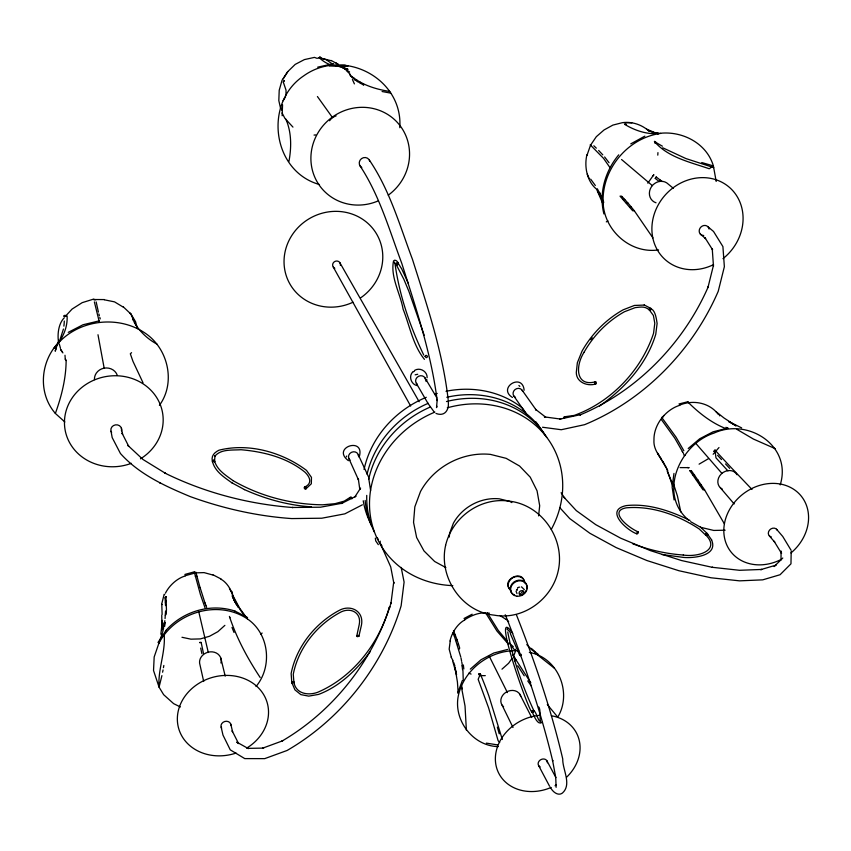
<?xml version="1.0" encoding="UTF-8"?>
<svg xmlns="http://www.w3.org/2000/svg" width="851" height="851" viewBox="0 0 851 851"><rect width="100%" height="100%" fill="white"/><g stroke="black" fill="none" stroke-linecap="round" stroke-linejoin="round"><path stroke-width="1.28" d="M781.005 559.947L781.08 551.044L781.548 553.395L774.091 541.247L774.75 542.151L769.336 535.875M164.222 635.016C165.519 652.738 157.712 669.716 159.063 687.151L163.647 694.682L173.647 703.66L180.423 706.968M64.995 355.271L65.261 359.143L66.133 360.547C66.027 378.674 61.463 396.47 55.368 413.437L64.867 421.979M463.263 680.566L462.923 670.226M282.138 115.757L282.564 104.801M397.13 265.012L396.098 263.767L397.928 262.97L401.768 269.012L408.32 283.372M165.062 618.549L165.551 611.061M399.8 127.703C403.268 78.196 343.347 47.369 303.807 75.792C263.353 102.631 272.001 171.306 319.487 184.539M657.791 155.137L657.94 152.627M542.161 722.403C537.087 725.988 533.63 714.117 531.843 711.468C535.268 706.511 538.023 721.85 539.8 720.733M214.463 461.742L215.026 455.71L214.824 456.274M283.223 78.845L287.766 71.622L295.201 64.399L304.381 59.602L314.476 57.389C319.306 59.857 318.434 56.57 320.753 57.357M451.296 657.089L449.168 649.164L450.211 641.016M212.388 461.242C210.974 455.796 214.526 452.381 219.005 450.19C248.822 442.711 282.277 452.2 306.52 470.401L311.466 477.368L311.338 483.772L305.839 488.931L304.796 488.985L304.211 487.985A1.394 1.276 48.9 0 1 304.467 487.134C312.243 483.815 310.53 477.688 305.19 472.369C287.276 457.604 263.714 451.7 240.993 449.732C231.398 450.339 220.579 448.956 214.633 456.498M104.375 299.807L114.523 301.86L123.204 307.094M515.227 650.824L515.366 649.239M449.275 537.055L449.615 533.237L453.413 523.163C462.316 506.983 480.836 497.058 499.239 498.814L509.643 501.345L511.845 502.59M390.045 606.848L389.311 607.231L389.673 608.008M688.842 467.784L687.427 467.497M448.126 400.853C449.647 409.416 445.052 417.022 435.999 413.448M538.598 515.887L539.683 505.664L537.066 490.825L530.237 477.166L519.578 466.04L506.164 458.338L490.442 454.391C462.327 451.551 433.957 466.742 420.49 491.538L414.831 506.834L413.543 522.365L416.639 537.524L423.979 550.916L434.648 561.49L445.881 567.585M622.432 197.241L621.602 196.155L620.017 196.145L632.708 210.782L634.314 210.771L652.919 237.908M596.987 189.496C587.179 182.05 583.999 166.902 586.913 154.776L587.371 154.893M214.58 461.455L214.08 460.253L212.59 460.678A1.404 1.298 2.8 0 0 212.399 461.54C212.782 464.252 212.58 457.838 214.59 461.04A1.404 1.298 2.8 0 1 214.537 461.636M286.01 95.248L286.021 90.121L283.298 82.09L284.245 80.59L283.298 82.09M665.429 466.103C660.94 457.498 653.164 450.232 653.962 440.052C653.589 424.585 665.844 409.533 679.821 405.278M673.971 473.454L672.13 487.049L674.088 499.941M164.403 623.794L164.828 620.656M479.326 675.492L480.943 675.492L480.336 674.098L478.879 673.875L479.049 674.471M160.85 634.24L162.403 620.368L161.935 629.868L161.754 615.252M349.974 498.122L351.314 497.069L351.867 498.846M780.197 484.9C792.451 445.924 747.986 417.384 714.01 433.095C679.726 444.052 657.536 494.08 688.597 520.11M163.445 667.705L163.839 665.461M288.968 161.307C291.542 147.244 291.648 132.118 285.723 118.842M164.551 626.602L165.307 622.485M163.254 627.102L164.041 622.794M331.145 60.698L319.689 57.889M292.35 683.385A1.33 1.096 -6.4 0 1 291.946 683.013C291.319 681.906 293.223 681.098 293.85 682.077C295.744 693.608 307.679 695.841 317.497 692.363C352.75 677.385 378.982 643.643 389.311 607.231M293.999 682.97L293.978 682.3M162.605 672.216L163.062 669.95M63.431 329.05L59.995 339.709M370.419 651.302C357.037 669.482 340.102 686.31 318.625 694.395L308.732 696.129L300.839 694.618L294.946 689.874L291.861 682.672L293.244 681.789A1.33 1.096 -6.4 0 1 293.903 682.279L293.265 674.279C298.329 648.228 316.625 625.177 339.794 612.624C349.857 606.742 361.707 612.146 359.239 624.496L356.739 636.133A1.351 0.894 13 0 0 357.367 636.665L358.867 636.346L361.484 624.974C364.111 610.731 350.112 604.019 338.719 610.667L338.538 610.752C314.955 623.549 296.318 647.015 291.138 673.545L291.808 682.545M161.913 675.62L159.063 687.151L153.531 670.514L154.18 656.961L162.413 632.963M162.69 631.974L163.637 627.921M713.489 265.235L707.936 287.564L708.277 286.702C683.619 343.261 637.059 391.173 579.903 414.99L580.786 414.607L559.692 419.149L560.82 419.096L544.374 416.884L545.544 417.203M398.417 264.193C398.662 262.193 395.119 258.608 393.556 260.927C390.152 276.841 400.395 293.616 403.097 309.168C409.725 325.837 412.905 345.155 424.426 359.345M213.016 575.063L204.08 572.617L194.517 572.904L200.389 594.392L205.07 607.944M281.468 110.119L282.064 107.981M436.946 406.257L436.531 407.608L437.233 399.225L437.18 400.566C431.287 353.548 416.001 308.307 401.757 263.299C389.407 230.206 379.525 195.326 359.877 165.605M58.645 340.347L55.198 351.186L56.336 347.687M485.293 675.641L480.889 675.641M450.009 640.963C451.881 632.453 457.604 623.709 464.837 619.911M457.71 693.129L462.327 680.545M513.632 656.121L515.749 650.462M356.643 635.729L358.154 635.41A1.351 0.894 13 0 1 358.782 635.942L358.867 636.346M587.147 154.85L590.52 145.223L596.328 136.681L604.072 129.937L612.89 125.097L622.358 122.682C631.304 121.374 641.08 124.32 648.207 130.437M506.09 619.422L499.973 615.539M360.101 489.304L360.579 488.102L354.878 496.878L355.984 496.218L341.453 503.526L342.559 503.164L320.476 507.207L292.361 507.483L293.031 507.526C248.641 504.196 204.878 492.782 164.903 473.092L165.615 473.422L142.968 459.476L127.873 445.403L128.714 446.296L122.033 433.148L122.597 434.308L121.427 428.255M359.133 457.2C365.813 436.084 330.656 447.339 348.431 460.689M346.314 456.934L346.708 456.019M426.053 381.514L426.862 379.652M285.596 96.759L283.096 100.705M707.415 534.928C708.479 533.088 705.256 533.013 705.617 534.843C720.627 549.576 699.745 557.448 683.279 555.043L683.449 555.043C666.088 553.82 648.941 549.906 632.665 543.757M680.055 467.603L688.959 467.635M220.909 579.169C226.845 582.339 232.249 590.605 233.11 598.168M398.3 264.353L398.481 263.608M58.24 342.857C40.305 361.888 37.731 393.13 55.368 413.437M165.434 593.19C169.402 585.222 177.423 578.212 185.305 575.925M165.53 605.614L165.083 597.891L165.966 596.562M651.355 309.392L651.217 308.849A1.372 1.223 -60.3 0 0 650.6 308.285L649.228 309.264L650.504 310.434M157.988 642.473L166.158 630.229M158.701 643.654C174.423 612.465 218.016 599.03 247.471 618.964C269.267 633.804 272.671 666.62 256.023 686.523M660.131 180.018L659.153 181.476L655.259 178.433L656.227 176.987L662.174 181.582M165.083 597.891L165.966 596.572L166.456 609.752L166.253 614.05L165.349 615.358M159.414 405.342C175.859 382.886 168.328 349.208 145.861 333.635C117.364 313.615 74.356 319.944 53.89 348.538C62.08 339.687 67.803 328.273 67.101 315.966L65.24 316.529M165.413 602.317L166.307 601.008M655.259 142.628L654.781 143.064L654.855 141.436M618.73 154.839C605.167 171.062 598.689 193.166 603.902 213.931M652.526 176.285L653.855 174.923M653.685 174.902L647.802 183.156M655.249 178.423L656.227 176.987M501.984 669.163L508.632 663.248L512.068 658.355M460.731 656.866L454.402 636.271L455.264 635.048L453.477 630.591M456.04 640.686L456.913 639.463L455.264 635.048M457.519 645.069L458.391 643.845L456.913 639.463M458.838 649.409L459.721 648.185L458.391 643.845M663.865 415.458L661.27 419.405L674.79 438.169L682.523 451.7M713.138 454.264L718.989 447.552M412.884 371.802C408.299 376.131 411.097 384.556 417.203 385.609M649.473 308.605L649.302 309.881L653.387 315.466L654.791 323.22L653.547 333.337C641.314 370.398 611.029 402.183 574.223 415.405L564.192 416.841L563.809 418.277M350.601 76.356L350.197 74.282L346.389 70.601M519.77 594.626L522.993 591.083C525.461 593.158 521.206 596.689 519.376 594.232A2.436 2.117 -29.4 0 1 522.993 591.083M135.139 323.731L130.639 313.487L135.586 321.752L137.373 328.646M480.124 674.396L480.336 674.098A561.171 139.511 -89.1 0 1 488.889 696.012L502.335 739.508M95.748 299.765L93.929 299.754L93.812 299.041L82.185 302.658L72.08 309.073L65.367 316.317M292.957 127.107L286.064 119.629M774.123 566.564L782.792 558.022M507.707 628.729C504.824 628.932 511.1 630.665 510.6 634.24L519.748 655.398L520.461 655.61A1.319 0.67 -22.1 0 0 521.312 655.334M713.84 451.2L715.01 450.902C716.276 449.158 712.287 453.519 714.989 450.094A561.032 35.019 41.8 0 0 730.849 467.252L752.007 489.453M305.839 488.931L306.052 488.729A1.394 1.276 48.9 0 0 306.307 487.889L305.722 486.889L304.679 486.942M166.222 630.144C183.071 611.284 210.761 603.019 234.95 611.071M224.877 625.357L217.888 631.665L209.527 636.261L200.336 638.91L190.943 639.165L181.976 637.282M470.284 669.152L481.006 659.759L493.761 653.025L507.653 649.43M329.177 64.272L327.082 63.325A848.436 148.457 -78.3 0 1 319.168 57.634L319.976 56.932M688.225 448.498L699.713 438.765L713.085 431.819L727.424 428.149M555.043 785.76L556.033 784.92M656.121 143.542L655.653 142.021L654.462 141.468C667.588 157.339 690.438 162.211 709.213 168.753L713.383 165.902C706.511 142.489 680.587 129.831 657.344 133.681M471.082 674.077L468.763 673.173M599.508 406.055C624.634 388.439 646.803 364.132 655.759 334.262L657.11 323.497C656.472 319.55 655.398 308.615 649.568 308.498M362.388 504.813L344.857 513.844L321.795 518.216L291.723 518.578C256.97 516.153 222.834 508.419 190.113 496.548C164.849 485.995 139.064 474.262 120.448 453.509L112.183 437.595L111.045 431.287M350.527 497.133L344.219 501.143L334.911 503.696L322.752 504.803C291.436 504.483 260.055 496.239 232.908 480.549L233.078 480.645C225.441 475.081 216.814 469.816 214.473 460.604M630.761 143.872L644.856 136.149M606.295 221.877L607.976 220.952M260.576 633.952L262.182 633.07M464.05 618.486L472.167 614.209M464.71 619.73C471.167 615.688 478.081 612.518 485.964 612.943M774.995 565.702L776.08 565.128L760.688 569.649L761.773 569.447L739.54 570.298L712.127 567.287L712.712 567.415L681.619 560.564L650.334 550.597L620.634 538.162L595.743 524.652L576.329 510.643L564 497.303L564.756 498.154L561.117 492.729M68.261 332.347L83.004 324.752L99.301 320.848M354.399 83.887L352.42 79.473M540.693 721.254C539.46 725.169 541.055 708.319 538.704 707M414.522 370.451C419.798 366.962 427.457 371.376 427.138 377.695M595.179 381.695L594.636 383.28A1.383 1.128 87.7 0 0 595.243 383.886L596.157 383.705L596.274 382.354A1.383 1.128 87.8 0 0 595.679 381.748C575.999 387.131 574.904 366.675 584.063 352.25L583.999 352.378C593.519 335.485 607.529 321.178 624.485 311.721L635.186 307.636C640.76 307.051 644.941 305.881 649.717 310.264M184.88 574.436L194.294 571.851M185.231 575.712L194.549 573.148M417.703 374.28L415.139 374.823M660.599 133.416C628.655 137.819 603.359 167.402 603.072 199.485C602.263 228.685 629.304 254.226 658.557 249.907M678.97 403.98L688.129 401.661M679.747 405.076C692.778 399.64 709.277 402.406 718.233 414.32M533.151 712.191L531.832 711.713M317.678 67.155L333.709 63.623M517.302 589.775L516.504 589.881L517.312 589.913M650.547 310.402L649.973 310.392A1.372 1.223 -60.3 0 1 649.345 309.828M201.155 642.452L199.549 642.537L201.155 642.452L203.485 653.44M706.947 533.439L705.936 534.034A1.298 1.021 -45.3 0 0 705.702 534.832L706.766 535.47L705.692 535.088M704.564 489.814L703.032 489.878L689.821 470.667L691.352 470.635L704.564 489.814L724.414 523.908M595.743 383.95C587.552 386.609 576.318 382.386 576.297 372.493L577.35 362.739L582.052 351.101C591.732 333.954 605.955 319.423 623.166 309.807L634.42 305.445L644.43 305.073M699.713 484.793L701.245 484.74M696.405 479.9L697.937 479.847M693.108 475.188L694.639 475.145M194.294 572.255L195.921 572.212M195.336 576.34L196.964 576.297L200.059 587.647M725.137 530.205L713.734 530.439L700.703 527.333L690.587 521.652M247.269 748.38L263.672 748.103L262.565 748.189L282.723 740.785L281.862 741.157C333.688 710.947 373.504 660.099 391.066 602.806L390.917 603.699L393.694 582.275L393.875 583.35L390.726 566.926L380.323 543.47M518.706 650.77C491.835 649.09 465.071 667.971 458.646 694.331C452.519 719.244 472.443 746.104 498.239 746.614M689.81 470.656L691.352 470.635M654.876 132.777L658.142 132.735M487.112 613.167L489.346 613.145M629.517 206.804L631.112 206.793L634.314 210.771M626.325 203.027L627.921 203.027L631.112 206.793M623.166 199.485L624.751 199.485L627.921 203.027M93.897 299.52L104.407 299.573M624.017 122.704L631.814 122.842M624.708 124.374L626.336 124.406L624.708 124.374C633.57 129.735 643.643 133.447 654.068 133.713M315.742 134.915L314.04 135.075M311.487 506.856C288.351 505.388 265.629 499.111 244.514 489.633L244.397 489.57M329.369 65.931L343.251 66.612L347.953 66.133L344.953 65.272L335.709 65.953M564.415 416.777L565.479 417.543M542.512 427.245L561.298 429.723L584.584 424.681C644.207 400.172 692.778 350.24 718.233 291.287L724.361 266.725L722.914 246.588L713.542 231.483L708.011 226.823M338.719 66.176L340.964 66.516M58.304 340.421C57.464 332.815 58.889 323.029 64.336 317.721M486.357 743.125L497.665 744.912M389.832 91.451C376.185 89.398 362.388 85.121 351.537 76.271L352.335 77.845M390.715 93.131L382.099 91.514M162.211 604.54L161.616 604.316L164.169 594.264L164.732 594.647M229.398 616.39L230.015 617.73M661.897 554.49L683.236 557.384C692.948 558.405 718.787 556.15 711.5 539.736M529.343 652.43C557.916 657.302 572.521 692.682 557.756 717.127L548.65 706.202M396.896 264.969L396.066 264.31M713.734 167.583L685.927 158.573L662.727 147.787M652.089 131.809L648.388 130.756L658.344 133.83M319.168 57.634L326.167 59.676L332.23 63.868M701.735 162.541L713.383 165.902L716.191 181.454M337.666 66.006L348.027 69.378L342.91 67.357M725.871 427.34L728.318 428.244M775.218 448.658L753.412 439.052L736.934 429.361M654.355 132.458L646.728 129.171M394.3 262.331L393.779 262.034L396.3 264.672M724.903 428.213C710.798 422.426 698.671 412.756 687.938 402.097M741.657 427.893L728.584 421.468L735.977 425.83M159.775 483.006L160.488 483.325M690.023 520.472C670.386 510.855 648.451 503.249 626.304 505.59C603.816 510.196 627.283 530.694 636.942 533.875L638.027 533.258A1.33 0.777 -57.6 0 0 638.314 532.449L638.144 531.875C627.176 527.141 608.582 510.919 626.24 507.834C651.994 505.6 677.917 514.94 699.214 528.971L706 535.428M638.144 531.875L637.059 532.492A1.33 0.766 -57.6 0 0 636.771 533.3L636.942 533.875M521.482 586.828L524.365 589.669M590.743 145.351L603.582 158.403L609.965 167.594M235.046 611.114L247.577 617.56M644.186 304.945L650.845 308.413M213.09 574.851L221.037 578.978M452.923 632.931L454.402 636.271M351.537 76.271L354.91 79.845L363.717 85.143L362.888 83.526M707.064 533.46L711.649 539.949M212.59 461.987C215.186 471.624 224.185 477.262 231.77 482.74L231.929 482.825M231.77 482.74L244.514 489.633M331.199 60.464L338.113 64.282M248.439 748.646L236.748 742.093L238.61 743.593L232.11 730.786L232.61 731.828L230.781 724.158M341.4 66.676L347.059 70.356M683.566 454.742L684.959 455.551M157.041 344.187C147.68 339.081 139.585 331.571 134.277 322.284M735.913 425.777L724.041 418.011L716.116 411.735M534.013 711.213L533.12 710.553A1.276 0.968 -25.3 0 0 532.3 710.851L531.832 711.681M378.333 544.672L375.716 540.885L375.334 538.109M341.74 66.686L344.655 68.559L342.496 67.133M716.116 451.275L714.989 450.094L715.968 457.849L727.935 470.869M335.996 62.889L338.166 64.304M341.517 66.708L349.601 72.005M512.451 397.46C497.037 387.907 522.482 372.227 524.142 390.258M554.363 668.216L535.034 652.908M519.567 594.434C521.44 596.349 525.088 593.37 523.184 591.275M398.215 263.108L397.385 262.778A1.425 1.383 -45.9 0 0 396.481 263.097L396.034 264.172M538.555 654.61L530.886 648.451M545.576 417.075L535.513 409.31L536.321 410.225L522.195 390.301M380.876 544.885L381.737 545.555M673.428 188.379L668.301 184.146A11.467 10.34 -48.3 0 0 651.387 186.858A11.467 10.34 -48.3 0 0 656.015 202.783M621.56 159.509L652.302 185.571M513.291 646.675L509.026 642.877M700.352 234.11L705.607 238.62L704.905 237.599L712.595 249.811L712.244 248.652L713.478 266.352M512.738 633.335C489.623 600.455 529.035 712.617 531.886 711.872L532.715 712.202A1.276 0.968 -25.3 0 0 533.279 712.053M590.222 144.776L590.945 145.447M287.766 71.622L282.053 80.249L279.213 90.259L278.82 100.588L280.532 108.13M700.416 527.046L707.415 533.694M508.59 644.367L496.952 631.027L485.9 613.284M123.342 306.903L130.49 313.657M593.838 145.776L596.317 148.148M518.897 385.471L519.844 386.397M531.269 648.419L535.056 652.143M532.726 650.685L526.801 644.601M510.494 589.807C499.952 580.499 522.748 568.351 524.439 582.382M506.207 619.241L508.664 621.719M598.647 150.457L602.795 154.85M507.334 641.207L498.26 630.41L487.346 612.911M622.453 197.049L624.751 199.485M478.879 673.875L479.581 674.62L480.336 674.098L478.156 679.332L488.623 707.904L498.122 740.71L499.697 742.434M725.531 463.923L729.69 468.39M717.606 455.328L721.499 459.572M559.65 507.494L569.734 518.578L589.86 533.258L616.167 547.597L646.856 560.522L678.981 570.744L711 577.776L739.551 580.85L762.709 579.85L780.069 574.733L790.973 563.819L791.185 551.522M776.527 529.226L782.782 536.513L791.122 550.32M695.82 443.392L721.871 473.326M247.396 618.783L241.62 611.816L234.227 600.476L238.195 607.38M550.289 787.111C552.639 792.217 559.522 797.589 563.947 791.451C571.021 782.718 562.415 768.804 562.745 759.028L562.522 758.007C551.044 709.17 534.811 661.557 516.461 614.911M720.35 487.772L734.168 503.941M131.554 352.676L130.32 353.803L133.001 361.409L143.011 382.748M604.625 156.946L609.029 162.711M246.162 617.23L239.556 608.029L233.163 596.094M547.31 704.437L548.746 706.245M590.658 179.146L595.338 185.507M661.631 417.298L676.066 437.191L683.842 450.732M511.908 646.547L514.568 649.973M708.383 458.721L699.086 464.157M369.355 160.094C389.801 190.103 399.832 225.728 412.48 259.406C427 305.307 442.626 351.484 448.158 399.513M433.936 411.661L428.021 403.48L416.33 383.312M317.423 96.535L332.464 117.544M530.801 682.779L512.717 654.781M527.748 680.938L531.428 686.151M526.216 413.607L522.408 408.118A97.365 86.93 -29.4 0 0 446.009 391.279M513.727 395.843L527.811 416.15M658.982 455.53L657.621 453.179L667.758 470.475M707.372 533.673L707.585 534.12A1.308 1.021 -45.3 0 1 707.319 534.939M524.227 675.8L517.706 665.737M682.257 451.445L683.608 453.498M260.193 677.534C247.832 658.855 237.057 638.963 229.834 617.698M65.261 359.165L66.133 360.547M60.836 349.559L62.921 352.92M60.634 349.57L62.027 351.825M597.849 191.443L601.476 197.666M424.883 377.695L436.765 397.662M396.183 264.555L403.863 279.288L408.916 291.425L424.245 335.432M132.66 319.263L133.511 320.699M136.075 325.199L136.937 326.656M514.089 656.929L515.78 659.812M229.44 588.626L231.578 592.349M339.772 262.544L419.16 401.736M466.38 730.169L465.029 705.99L461.136 685.512M555.905 777.58L546.895 760.762M333.294 267.076L410.65 406.033M451.094 657.121L453.019 660.599M549.523 786.154L538.619 765.549M597.391 188.837L600.891 195.794M596.881 189.901L603.008 204.144M236.174 603.997L232.1 595.923M282.075 112.96L285.074 118.672M516.972 593.604L516.057 591.168M423.745 355.048C409.863 326.146 399.3 294.999 394.938 263.172M359.771 81.877L360.59 83.494M356.846 80.122L357.654 81.728M519.812 694.193L531.715 717.542M354.101 78.249L354.91 79.845M349.974 74.611L350.793 76.228M489.282 656.259L507.419 692.608M502.058 705.085L513.004 727.488M660.376 457.306L660.972 458.551M236.589 604.295L232.642 595.647M665.45 465.965L666.046 467.199M662.993 461.572L663.589 462.806M533.949 710.893C522.344 685.917 512.696 658.217 507.739 631.974M719.106 414.511L719.733 415.862M667.258 471.358L672.737 484.357M358.282 454.753L368.44 476.677M348.708 458.168L358.526 479.953L358.292 478.719L359.803 489.41M587.296 174.178L589.158 178.476M601.37 196.794L599.434 192.358L602.146 199.379M602.816 200.123L603.774 202.347M651.206 308.849L651.334 309.413M505.239 614.773L506.749 618.337C524.918 664.939 541.076 712.436 552.725 761.113L552.512 760.092L555.735 777.41L556.118 787.324M666.503 468.093L672.705 486.283M232.004 627.453L234.025 632.463M205.772 605.135L206.676 607.444M673.407 483.549L677.449 496.059L680.789 511.908M129.98 312.923L130.309 313.806M204.846 602.625L205.857 605.369M453.572 662.28L454.923 666.003M99.163 321.359L94.376 301.914M204.931 602.848L200.038 587.424M452.551 660.621L456.498 674.481M99.812 317.434L100.248 318.891M497.367 727.169L499.239 733.839M59.251 343.847L60.517 348.41M98.876 313.913L99.354 315.774M196.177 573.234L196.964 576.297M220.792 658.025L225.207 676.109M198.677 611.401L208.293 652.504M98.408 312.083L96.174 301.935M231.919 591.498L233.855 599.934M221.154 727.126L222.983 735.104L230.259 749.848L244.758 758.603L264.714 758.635L287.064 750.486C341.368 719.084 383.035 665.801 401.129 605.806L404.097 582.105L401.183 567.426M461.55 685.598L462.284 688.885M203.697 681.481L200.006 664.961A10.957 9.542 -16.3 0 1 210.059 651.866A10.957 9.542 -16.3 0 1 220.952 663.003M456.54 674.535L454.955 667.152L457.423 681.991L458.115 692.012M200.708 648.1L201.878 653.685M460.987 657.919L461.593 661.046M97.993 334.741L104.226 368.472M461.806 662.089L462.444 666.195M368.664 477.9L370.61 490.506M463.359 664.971L463.827 668.992M462.072 665.62L462.54 669.641M519.748 655.398L520.376 654.61A1.319 0.67 -22 0 1 521.227 654.334M161.796 604.423L162.115 614.433M447.318 407.81A99.141 88.153 -29.4 0 1 543.736 433.595A99.141 88.153 -29.4 0 1 551.288 529.418M452.817 585.626A99.141 88.153 -29.4 0 1 369.94 512.462A99.141 88.153 -29.4 0 1 434.904 412.097M334.815 268.288A3.957 3.734 -29.4 0 1 332.89 263.619A3.957 3.734 -29.4 0 1 337.613 261.119A3.957 3.734 -29.4 0 1 340.357 265.352M353.037 302.211A50.039 47.209 -29.4 0 1 284.106 259.044A50.039 47.209 -29.4 0 1 357.814 216.484A50.039 47.209 -29.4 0 1 360.898 297.68M510.834 590.424A8.563 7.436 -29.4 0 1 513.047 577.584A8.563 7.436 -29.4 0 1 524.79 582.999M378.493 539.747A98.471 87.685 -29.4 0 1 377.184 537.545M374.227 531.854A98.471 87.685 -29.4 0 1 366.738 495.378M368.664 479.432A98.471 87.685 -29.4 0 1 430.425 406.991M446.488 401.555A98.471 87.685 -29.4 0 1 546.704 437.361M371.323 524.844A97.365 86.93 -29.4 0 1 363.228 500.771M364.058 469.486A97.365 86.93 -29.4 0 1 426.277 397.3M434.744 394.204A97.365 86.93 -29.4 0 1 437.223 393.449M535.853 421.788A97.365 86.93 -29.4 0 1 540.821 429.074M371.844 526.492A98.025 87.387 -29.4 0 1 365.164 500.452M367.079 474.188A98.025 87.387 -29.4 0 1 428.276 403.289M446.796 397.268A98.025 87.387 -29.4 0 1 544.725 434.68M329.582 120.746A11.882 11.446 -40.5 0 1 336.113 115.885M514.674 595.115A8.595 7.457 -29.4 0 1 510.908 585.743A8.595 7.457 -29.4 0 1 521.163 580.286A8.595 7.457 -29.4 0 1 526.695 588.722M525.929 590.679A8.595 7.457 -29.4 0 1 524.663 592.456M517.451 588.349A2.064 1.787 -29.4 0 1 517.748 587.924M518.153 587.573A2.064 1.787 -29.4 0 1 519.663 587.169M417.15 384.226A5.117 4.681 -30.4 0 1 418.586 376.28A5.117 4.681 -30.4 0 1 425.617 380.025M361.792 167.519A5.489 5.244 -38.9 0 1 361.452 158.669A5.489 5.244 -38.9 0 1 369.866 161.382M378.121 200.932A50.188 47.996 -39.1 0 1 311.03 154.691A50.188 47.996 -39.1 0 1 384.748 112.768A50.188 47.996 -39.1 0 1 388.258 195.166M350.08 460.125A5.085 4.606 -24.8 0 1 351.41 452.349A5.085 4.606 -24.8 0 1 358.494 455.945M94.44 379.62A11.723 10.85 -8.6 0 1 104.045 368.175A11.723 10.85 -8.6 0 1 117.289 375.291M111.609 432.457A5.414 4.957 -10.1 0 1 115.438 424.872A5.414 4.957 -10.1 0 1 121.47 430.829M131.341 463.327A49.486 45.401 -9.8 0 1 64.655 418.405A49.486 45.401 -9.8 0 1 139.447 381.684A49.486 45.401 -9.8 0 1 140.479 458.838M221.643 728.148A5.042 4.329 -16.9 0 1 224.685 721.51A5.042 4.329 -16.9 0 1 230.94 725.286M236.067 753.061A46.092 39.646 -16.8 0 1 177.827 713.159A46.092 39.646 -16.8 0 1 248.003 680.3A46.092 39.646 -16.8 0 1 246.822 748.018M381.652 545.342A4.989 4.425 -24.9 0 1 380.237 541.14M503.611 706.819A10.425 8.85 -27.3 0 1 506.079 692.203A10.425 8.85 -27.3 0 1 520.759 696.299M551.405 715.755A43.763 36.604 -27.3 0 1 566.713 777.112M551.086 787.473A43.763 36.604 -27.3 0 1 495.803 764.251A43.763 36.604 -27.3 0 1 539.109 715.361M540.204 766.932A4.787 3.989 -27.3 0 1 538.513 762.07A4.787 3.989 -27.3 0 1 543.832 758.996A4.787 3.989 -27.3 0 1 547.374 762.783M722.339 489.144A10.68 9.17 -38.4 0 1 721.265 473.975A10.68 9.17 -38.4 0 1 737.03 474.741M781.314 559.373A44.869 37.997 -38.1 0 1 723.924 527.705A44.869 37.997 -38.1 0 1 786.877 485.836A44.869 37.997 -38.1 0 1 790.973 552.948M771.272 536.896A4.904 4.138 -38 0 1 769.57 530.045A4.904 4.138 -38 0 1 777.154 530.099M713.574 264.608A48.347 43.124 -47.4 0 1 652.057 224.962A48.347 43.124 -47.4 0 1 720.584 181.582A48.347 43.124 -47.4 0 1 722.999 258.64M515.525 397.385A5.063 4.553 -34.6 0 1 514.951 389.63A5.063 4.553 -34.6 0 1 522.684 391.386M703.734 235.493A5.287 4.712 -47.2 0 1 699.192 231.025A5.287 4.712 -47.2 0 1 703.756 225.536A5.287 4.712 -47.2 0 1 709.085 229.047M590.69 339.719A49.709 21.956 -46 0 1 592.2 337.751M413.341 371.759A5.106 2 -15.6 0 1 414.405 371.206M662.397 146.181A674.226 191.443 -12.9 0 1 654.462 141.468M64.293 321.05A850.436 182.125 33.8 0 1 63.878 326.124M425.064 356.42L426.106 357.622A1.415 1.404 29.9 0 0 427.032 357.356L427.521 356.303L426.468 355.399A1.415 1.404 30 0 0 425.543 355.665L425.064 356.42M64.027 316.008C63.219 317.434 66.793 313.572 64.027 316.008M445.616 545.363C438.403 576.925 461.476 611.848 494.197 615.145C522.929 620.507 551.948 599.306 558.139 571.181C565.5 539.481 542.236 505.037 509.611 501.196C480.687 496.729 452.179 517.174 445.616 545.363M515.546 659.599L514.695 660.833L515.546 659.599M517.036 596.221A8.595 7.457 -29.4 0 0 526.907 585.382A8.595 7.457 -29.4 0 0 512.845 583.935A8.595 7.457 -29.4 0 0 517.036 596.221"/></g></svg>
